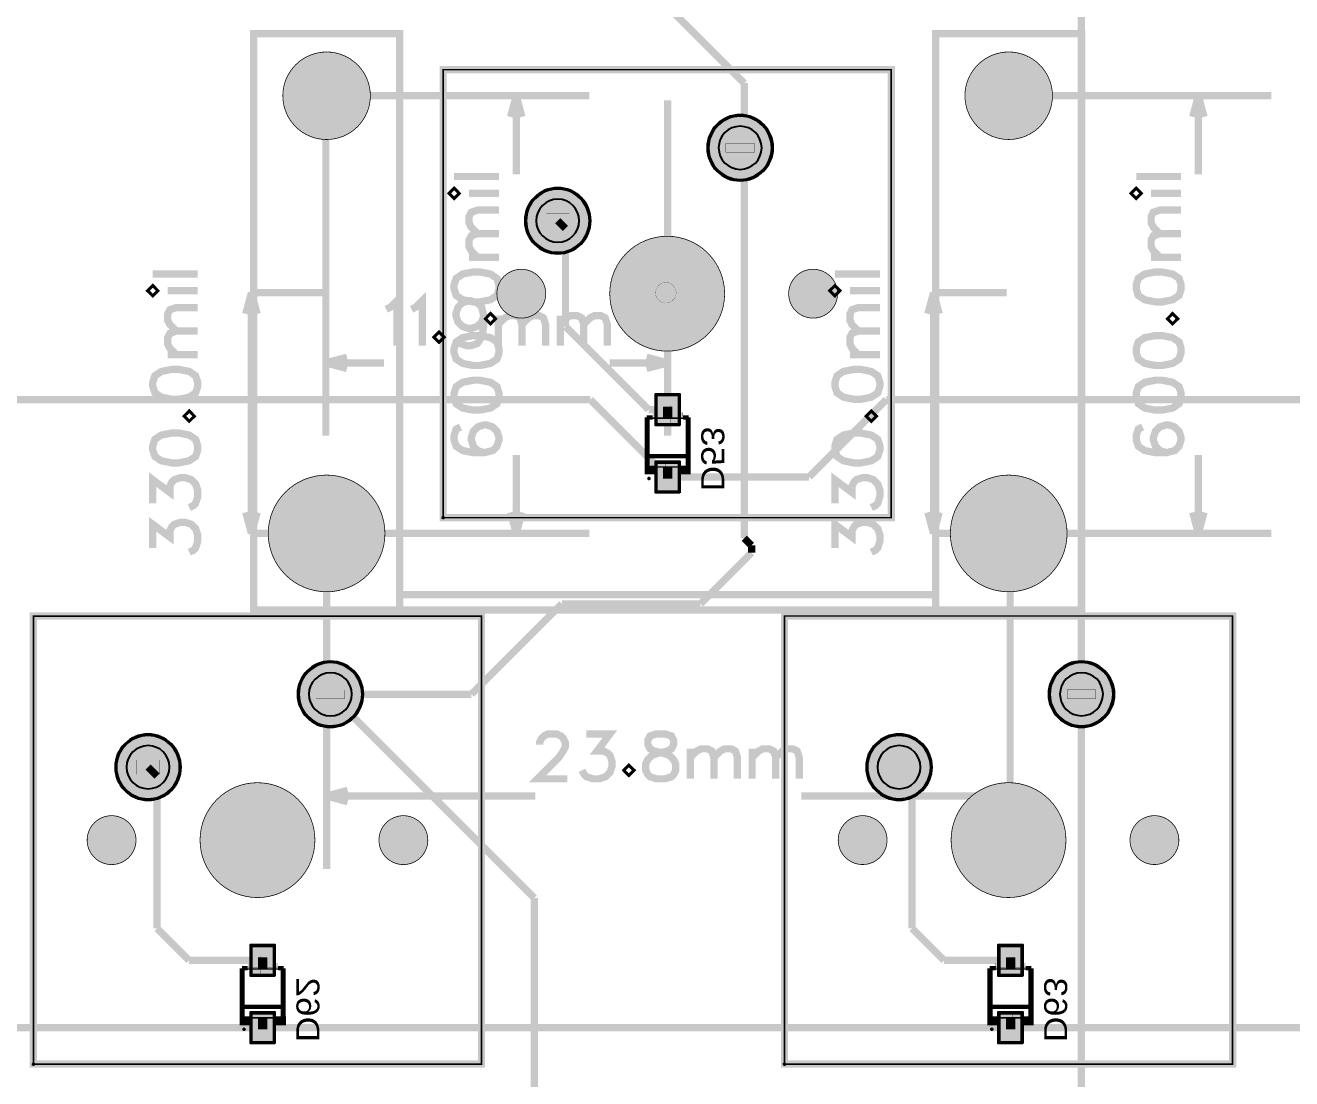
# Model space of a CAD drawing. Header units: millimetres. Extents: x 0 to 199, y -7 to 103.
# Drawn here: x 131.69 to 175.78, y 24.36 to 61.04 of the extents above; entities that cross this region are included whole.
import ezdxf
from ezdxf.enums import TextEntityAlignment as Align

# ---------------------------------------------------------------- set-up
doc = ezdxf.new("R2010")
doc.units = ezdxf.units.MM
doc.header["$MEASUREMENT"] = 0
for name, color, linetype, true_color in [('Bottom-Layer', 7, 'Continuous', 0x0000ff), ('Bottom-Paste-Mask-Layer', 7, 'Continuous', 0x800000), ('Bottom-Silkscreen-Layer', 7, 'Continuous', 0x66cc33), ('Bottom-Solder-Mask-Layer', 7, 'Continuous', 0xaa00ff), ('Component-Marking-Layer', 7, 'Continuous', 0x66ffcc), ('Component-Shape-Layer', 7, 'Continuous', 0x00cccc), ('Document-Layer', 7, 'Continuous', 0xffffff), ('Hole-Layer', 7, 'Continuous', 0x222222), ('Mechanical-Layer', 7, 'Continuous', 0xf022f0), ('Multi-Layer', 7, 'Continuous', 0xc0c0c0), ('Pin-Floating-Layer', 7, 'Continuous', 0xff99ff), ('Pin-Soldering-Layer', 7, 'Continuous', 0xcc9999), ('Top-Layer', 7, 'Continuous', 0xff0000), ('Top-Paste-Mask-Layer', 7, 'Continuous', 0x808080), ('Top-Silkscreen-Layer', 7, 'Continuous', 0xffcc00), ('Top-Solder-Mask-Layer', 7, 'Continuous', 0x800080)]:
    doc.layers.add(name, color=color, linetype=linetype, true_color=true_color)
doc.styles.get("Standard").update_dxf_attribs({"font": 'arial.ttf'})

msp = doc.modelspace()

# ---------------------------------------------------------------- hatches: boundary and pattern name
at = {"layer": 'Bottom-Layer'}
for points in [[(155.476, 56.773, 1), (157.676, 56.773, 1)], [(149.126, 54.233, 1), (151.326, 54.233, 1)], [(154.426, 47.155), (153.676, 47.155), (153.676, 48.155), (154.426, 48.155)], [(154.426, 44.809), (153.676, 44.809), (153.676, 45.809), (154.426, 45.809)], [(141.211, 37.746, 1), (143.411, 37.746, 1)], [(167.36, 37.747, 1), (169.56, 37.747, 1)], [(134.861, 35.206, 1), (137.061, 35.206, 1)], [(161.01, 35.207, 1), (163.21, 35.207, 1)], [(140.329, 27.978), (139.579, 27.978), (139.579, 28.978), (140.329, 28.978)], [(166.364, 27.978), (165.614, 27.978), (165.614, 28.978), (166.364, 28.978)], [(140.329, 25.632), (139.579, 25.632), (139.579, 26.632), (140.329, 26.632)], [(166.364, 25.632), (165.614, 25.632), (165.614, 26.632), (166.364, 26.632)]]:
    msp.add_hatch(color=256, dxfattribs=at).paths.add_polyline_path(points)
at = {"layer": 'Bottom-Paste-Mask-Layer'}
for points in [[(155.476, 56.773, 1), (157.676, 56.773, 1)], [(149.126, 54.233, 1), (151.326, 54.233, 1)], [(154.426, 47.155), (153.676, 47.155), (153.676, 48.155), (154.426, 48.155)], [(154.426, 44.809), (153.676, 44.809), (153.676, 45.809), (154.426, 45.809)], [(141.211, 37.746, 1), (143.411, 37.746, 1)], [(167.36, 37.747, 1), (169.56, 37.747, 1)], [(134.861, 35.206, 1), (137.061, 35.206, 1)], [(161.01, 35.207, 1), (163.21, 35.207, 1)], [(140.329, 27.978), (139.579, 27.978), (139.579, 28.978), (140.329, 28.978)], [(166.364, 27.978), (165.614, 27.978), (165.614, 28.978), (166.364, 28.978)], [(140.329, 25.632), (139.579, 25.632), (139.579, 26.632), (140.329, 26.632)], [(166.364, 25.632), (165.614, 25.632), (165.614, 26.632), (166.364, 26.632)]]:
    msp.add_hatch(color=256, dxfattribs=at).paths.add_polyline_path(points)
at = {"layer": 'Bottom-Silkscreen-Layer'}
for points in [[(153.249, 45.707), (153.601, 45.707), (153.601, 45.402), (153.249, 45.402)], [(153.249, 45.707), (153.601, 45.707), (153.601, 45.402), (153.249, 45.402)], [(154.854, 45.707), (154.854, 45.402), (154.501, 45.402), (154.501, 45.707)], [(154.854, 45.707), (154.854, 45.402), (154.501, 45.402), (154.501, 45.707)], [(139.152, 26.53), (139.504, 26.53), (139.504, 26.225), (139.152, 26.225)], [(139.152, 26.53), (139.504, 26.53), (139.504, 26.225), (139.152, 26.225)], [(140.757, 26.53), (140.757, 26.225), (140.404, 26.225), (140.404, 26.53)], [(140.757, 26.53), (140.757, 26.225), (140.404, 26.225), (140.404, 26.53)], [(165.187, 26.53), (165.539, 26.53), (165.539, 26.225), (165.187, 26.225)], [(165.187, 26.53), (165.539, 26.53), (165.539, 26.225), (165.187, 26.225)], [(166.792, 26.53), (166.792, 26.225), (166.439, 26.225), (166.439, 26.53)], [(166.792, 26.53), (166.792, 26.225), (166.439, 26.225), (166.439, 26.53)]]:
    msp.add_hatch(color=256, dxfattribs=at).paths.add_polyline_path(points)
at = {"layer": 'Bottom-Solder-Mask-Layer'}
for points in [[(155.426, 56.773, 1), (157.726, 56.773, 1)], [(149.076, 54.233, 1), (151.376, 54.233, 1)], [(154.477, 47.104), (153.626, 47.104), (153.626, 48.205), (154.477, 48.205)], [(154.477, 44.759), (153.626, 44.759), (153.626, 45.86), (154.477, 45.86)], [(141.161, 37.746, 1), (143.461, 37.746, 1)], [(167.31, 37.747, 1), (169.61, 37.747, 1)], [(134.811, 35.206, 1), (137.111, 35.206, 1)], [(160.96, 35.207, 1), (163.26, 35.207, 1)], [(140.38, 27.927), (139.528, 27.927), (139.528, 29.028), (140.38, 29.028)], [(166.415, 27.927), (165.564, 27.927), (165.564, 29.028), (166.415, 29.028)], [(140.38, 25.582), (139.528, 25.582), (139.528, 26.683), (140.38, 26.683)], [(166.415, 25.582), (165.564, 25.582), (165.564, 26.683), (166.415, 26.683)]]:
    msp.add_hatch(color=256, dxfattribs=at).paths.add_polyline_path(points)
at = {"layer": 'Component-Marking-Layer'}
for points in [[(153.341, 45.257, 1), (153.461, 45.257, 1)], [(153.341, 45.257, 1), (153.461, 45.257, 1)], [(146.176, 43.893, 1), (146.296, 43.893, 1)], [(146.176, 43.893, 1), (146.296, 43.893, 1)], [(139.244, 26.08, 1), (139.364, 26.08, 1)], [(139.244, 26.08, 1), (139.364, 26.08, 1)], [(165.279, 26.08, 1), (165.399, 26.08, 1)], [(165.279, 26.08, 1), (165.399, 26.08, 1)], [(131.911, 24.866, 1), (132.031, 24.866, 1)], [(131.911, 24.866, 1), (132.031, 24.866, 1)], [(158.06, 24.867, 1), (158.18, 24.867, 1)], [(158.06, 24.867, 1), (158.18, 24.867, 1)]]:
    msp.add_hatch(color=256, dxfattribs=at).paths.add_polyline_path(points)
at = {"layer": 'Document-Layer'}
for points in [[(154.141, 47.797), (154.141, 47.173), (153.985, 47.173), (153.985, 47.797)], [(154.141, 47.797), (154.141, 47.173), (153.985, 47.173), (153.985, 47.797)], [(154.581, 47.565), (154.581, 47.409), (153.541, 47.409), (153.541, 47.565)], [(154.581, 47.565), (154.581, 47.409), (153.541, 47.409), (153.541, 47.565)], [(154.121, 45.257), (153.965, 45.257), (153.965, 45.881), (154.121, 45.881)], [(154.121, 45.257), (153.965, 45.257), (153.965, 45.881), (154.121, 45.881)], [(140.484, 28.388), (140.484, 28.232), (139.444, 28.232), (139.444, 28.388)], [(140.484, 28.388), (140.484, 28.232), (139.444, 28.232), (139.444, 28.388)], [(140.044, 28.62), (140.044, 27.996), (139.888, 27.996), (139.888, 28.62)], [(140.044, 28.62), (140.044, 27.996), (139.888, 27.996), (139.888, 28.62)], [(166.519, 28.388), (166.519, 28.232), (165.479, 28.232), (165.479, 28.388)], [(166.519, 28.388), (166.519, 28.232), (165.479, 28.232), (165.479, 28.388)], [(166.079, 28.62), (166.079, 27.996), (165.923, 27.996), (165.923, 28.62)], [(166.079, 28.62), (166.079, 27.996), (165.923, 27.996), (165.923, 28.62)], [(140.024, 26.08), (139.868, 26.08), (139.868, 26.704), (140.024, 26.704)], [(140.024, 26.08), (139.868, 26.08), (139.868, 26.704), (140.024, 26.704)], [(166.059, 26.08), (165.903, 26.08), (165.903, 26.704), (166.059, 26.704)], [(166.059, 26.08), (165.903, 26.08), (165.903, 26.704), (166.059, 26.704)]]:
    msp.add_hatch(color=256, dxfattribs=at).paths.add_polyline_path(points)
at = {"layer": 'Hole-Layer'}
for points in [[(155.826, 56.773, 1), (157.326, 56.773, 1)], [(149.476, 54.233, 1), (150.976, 54.233, 1)], [(141.561, 37.746, 1), (143.061, 37.746, 1)], [(167.71, 37.747, 1), (169.21, 37.747, 1)], [(135.211, 35.206, 1), (136.711, 35.206, 1)], [(161.36, 35.207, 1), (162.86, 35.207, 1)]]:
    msp.add_hatch(color=256, dxfattribs=at).paths.add_polyline_path(points)
at = {"layer": 'Multi-Layer'}
for points in [[(140.653, 58.585, 1), (143.701, 58.585, 1)], [(140.653, 58.585, 1), (143.701, 58.585, 1)], [(164.402, 58.585, 1), (167.45, 58.585, 1)], [(164.402, 58.585, 1), (167.45, 58.585, 1)], [(155.476, 56.773, 1), (157.676, 56.773, 1)], [(155.476, 56.773, 1), (157.676, 56.773, 1)], [(155.476, 56.773, 1), (157.676, 56.773, 1)], [(149.126, 54.233, 1), (151.326, 54.233, 1)], [(149.126, 54.233, 1), (151.326, 54.233, 1)], [(149.126, 54.233, 1), (151.326, 54.233, 1)], [(152.036, 51.693, 1), (156.036, 51.693, 1)], [(152.036, 51.693, 1), (156.036, 51.693, 1)], [(148.105, 51.693, 1), (149.807, 51.693, 1)], [(148.105, 51.693, 1), (149.807, 51.693, 1)], [(158.265, 51.693, 1), (159.967, 51.693, 1)], [(158.265, 51.693, 1), (159.967, 51.693, 1)], [(140.145, 43.345, 1), (144.209, 43.345, 1)], [(140.145, 43.345, 1), (144.209, 43.345, 1)], [(163.894, 43.345, 1), (167.958, 43.345, 1)], [(163.894, 43.345, 1), (167.958, 43.345, 1)], [(141.211, 37.746, 1), (143.411, 37.746, 1)], [(141.211, 37.746, 1), (143.411, 37.746, 1)], [(141.211, 37.746, 1), (143.411, 37.746, 1)], [(167.36, 37.747, 1), (169.56, 37.747, 1)], [(167.36, 37.747, 1), (169.56, 37.747, 1)], [(167.36, 37.747, 1), (169.56, 37.747, 1)], [(134.861, 35.206, 1), (137.061, 35.206, 1)], [(134.861, 35.206, 1), (137.061, 35.206, 1)], [(134.861, 35.206, 1), (137.061, 35.206, 1)], [(161.01, 35.207, 1), (163.21, 35.207, 1)], [(161.01, 35.207, 1), (163.21, 35.207, 1)], [(161.01, 35.207, 1), (163.21, 35.207, 1)], [(137.771, 32.666, 1), (141.771, 32.666, 1)], [(137.771, 32.666, 1), (141.771, 32.666, 1)], [(163.92, 32.667, 1), (167.92, 32.667, 1)], [(163.92, 32.667, 1), (167.92, 32.667, 1)], [(133.84, 32.666, 1), (135.542, 32.666, 1)], [(133.84, 32.666, 1), (135.542, 32.666, 1)], [(144, 32.666, 1), (145.702, 32.666, 1)], [(144, 32.666, 1), (145.702, 32.666, 1)], [(159.989, 32.667, 1), (161.691, 32.667, 1)], [(159.989, 32.667, 1), (161.691, 32.667, 1)], [(170.149, 32.667, 1), (171.851, 32.667, 1)], [(170.149, 32.667, 1), (171.851, 32.667, 1)]]:
    msp.add_hatch(color=256, dxfattribs=at).paths.add_polyline_path(points)
at = {"layer": 'Pin-Floating-Layer'}
for points in [[(154.211, 47.467), (154.211, 47.347), (153.891, 47.347), (153.891, 47.467)], [(154.211, 47.467), (154.211, 47.347), (153.891, 47.347), (153.891, 47.467)], [(154.211, 45.667), (154.211, 45.547), (153.891, 45.547), (153.891, 45.667)], [(154.211, 45.667), (154.211, 45.547), (153.891, 45.547), (153.891, 45.667)], [(140.114, 28.29), (140.114, 28.17), (139.794, 28.17), (139.794, 28.29)], [(140.114, 28.29), (140.114, 28.17), (139.794, 28.17), (139.794, 28.29)], [(166.149, 28.29), (166.149, 28.17), (165.829, 28.17), (165.829, 28.29)], [(166.149, 28.29), (166.149, 28.17), (165.829, 28.17), (165.829, 28.29)], [(140.114, 26.49), (140.114, 26.37), (139.794, 26.37), (139.794, 26.49)], [(140.114, 26.49), (140.114, 26.37), (139.794, 26.37), (139.794, 26.49)], [(166.149, 26.49), (166.149, 26.37), (165.829, 26.37), (165.829, 26.49)], [(166.149, 26.49), (166.149, 26.37), (165.829, 26.37), (165.829, 26.49)]]:
    msp.add_hatch(color=256, dxfattribs=at).paths.add_polyline_path(points)
at = {"layer": 'Pin-Soldering-Layer'}
for points in [[(156.076, 56.923), (157.076, 56.923), (157.076, 56.623), (156.076, 56.623)], [(156.076, 56.923), (157.076, 56.923), (157.076, 56.623), (156.076, 56.623)], [(149.826, 54.483), (150.626, 54.483), (150.626, 53.983), (149.826, 53.983)], [(149.826, 54.483), (150.626, 54.483), (150.626, 53.983), (149.826, 53.983)], [(154.211, 47.757), (154.211, 47.457), (153.891, 47.457), (153.891, 47.757)], [(154.211, 47.757), (154.211, 47.457), (153.891, 47.457), (153.891, 47.757)], [(154.211, 45.557), (154.211, 45.257), (153.891, 45.257), (153.891, 45.557)], [(154.211, 45.557), (154.211, 45.257), (153.891, 45.257), (153.891, 45.557)], [(141.811, 37.896), (142.811, 37.896), (142.811, 37.596), (141.811, 37.596)], [(141.811, 37.896), (142.811, 37.896), (142.811, 37.596), (141.811, 37.596)], [(167.96, 37.897), (168.96, 37.897), (168.96, 37.597), (167.96, 37.597)], [(167.96, 37.897), (168.96, 37.897), (168.96, 37.597), (167.96, 37.597)], [(135.561, 35.456), (136.361, 35.456), (136.361, 34.956), (135.561, 34.956)], [(135.561, 35.456), (136.361, 35.456), (136.361, 34.956), (135.561, 34.956)], [(161.71, 35.457), (162.51, 35.457), (162.51, 34.957), (161.71, 34.957)], [(161.71, 35.457), (162.51, 35.457), (162.51, 34.957), (161.71, 34.957)], [(140.114, 28.58), (140.114, 28.28), (139.794, 28.28), (139.794, 28.58)], [(140.114, 28.58), (140.114, 28.28), (139.794, 28.28), (139.794, 28.58)], [(166.149, 28.58), (166.149, 28.28), (165.829, 28.28), (165.829, 28.58)], [(166.149, 28.58), (166.149, 28.28), (165.829, 28.28), (165.829, 28.58)], [(140.114, 26.38), (140.114, 26.08), (139.794, 26.08), (139.794, 26.38)], [(140.114, 26.38), (140.114, 26.08), (139.794, 26.08), (139.794, 26.38)], [(166.149, 26.38), (166.149, 26.08), (165.829, 26.08), (165.829, 26.38)], [(166.149, 26.38), (166.149, 26.08), (165.829, 26.08), (165.829, 26.38)]]:
    msp.add_hatch(color=256, dxfattribs=at).paths.add_polyline_path(points)
at = {"layer": 'Top-Layer'}
for points in [[(155.476, 56.773, 1), (157.676, 56.773, 1)], [(149.126, 54.233, 1), (151.326, 54.233, 1)], [(141.211, 37.746, 1), (143.411, 37.746, 1)], [(167.36, 37.747, 1), (169.56, 37.747, 1)], [(134.861, 35.206, 1), (137.061, 35.206, 1)], [(161.01, 35.207, 1), (163.21, 35.207, 1)]]:
    msp.add_hatch(color=256, dxfattribs=at).paths.add_polyline_path(points)
at = {"layer": 'Top-Paste-Mask-Layer'}
for points in [[(155.476, 56.773, 1), (157.676, 56.773, 1)], [(149.126, 54.233, 1), (151.326, 54.233, 1)], [(153.629, 51.727, 1), (154.347, 51.727, 1)], [(153.629, 51.727, 1), (154.347, 51.727, 1)], [(141.211, 37.746, 1), (143.411, 37.746, 1)], [(167.36, 37.747, 1), (169.56, 37.747, 1)], [(134.861, 35.206, 1), (137.061, 35.206, 1)], [(161.01, 35.207, 1), (163.21, 35.207, 1)]]:
    msp.add_hatch(color=256, dxfattribs=at).paths.add_polyline_path(points)
at = {"layer": 'Top-Solder-Mask-Layer'}
for points in [[(155.426, 56.773, 1), (157.726, 56.773, 1)], [(149.076, 54.233, 1), (151.376, 54.233, 1)], [(141.161, 37.746, 1), (143.461, 37.746, 1)], [(167.31, 37.747, 1), (169.61, 37.747, 1)], [(134.811, 35.206, 1), (137.111, 35.206, 1)], [(160.96, 35.207, 1), (163.26, 35.207, 1)]]:
    msp.add_hatch(color=256, dxfattribs=at).paths.add_polyline_path(points)

# ---------------------------------------------------------------- linework, layer by layer
at = {"layer": 'Bottom-Layer'}
for points in [[(155.476, 56.773, 1), (157.676, 56.773), (157.676, 56.773, 1), (155.476, 56.773)], [(149.126, 54.233, 1), (151.326, 54.233), (151.326, 54.233, 1), (149.126, 54.233)], [(141.211, 37.746, 1), (143.411, 37.746), (143.411, 37.746, 1), (141.211, 37.746)], [(167.36, 37.747, 1), (169.56, 37.747), (169.56, 37.747, 1), (167.36, 37.747)], [(134.861, 35.206, 1), (137.061, 35.206), (137.061, 35.206, 1), (134.861, 35.206)], [(161.01, 35.207, 1), (163.21, 35.207), (163.21, 35.207, 1), (161.01, 35.207)]]:
    msp.add_lwpolyline(points, format="xyb", dxfattribs=at)
at = {"layer": 'Bottom-Layer', "const_width": 0.254}
for points in [[(150.226, 54.233), (150.495, 53.963)], [(150.495, 53.963), (150.495, 50.546)], [(150.495, 50.546), (153.387, 47.655)], [(130.81, 48.006), (151.355, 48.006)], [(151.355, 48.006), (154.051, 45.309)], [(158.975, 45.309), (161.671, 48.006)], [(161.671, 48.006), (182.47, 48.006)], [(153.387, 47.655), (154.051, 47.655)], [(154.051, 45.309), (158.975, 45.309)], [(135.961, 35.206), (136.271, 34.896)], [(162.11, 35.207), (162.56, 34.757)], [(136.271, 34.896), (136.271, 29.591)], [(162.56, 34.757), (162.56, 29.591)], [(136.271, 29.591), (137.385, 28.478)], [(162.56, 29.591), (163.674, 28.478)], [(137.385, 28.478), (139.954, 28.478)], [(163.674, 28.478), (165.989, 28.478)], [(113.538, 26.132), (139.954, 26.132)], [(139.954, 26.132), (165.989, 26.132)], [(165.989, 26.132), (184.912, 26.132)]]:
    msp.add_lwpolyline(points, dxfattribs=at)
at = {"layer": 'Bottom-Layer'}
for points in [[(154.426, 47.155), (153.676, 47.155), (153.676, 48.155), (154.426, 48.155)], [(154.426, 44.809), (153.676, 44.809), (153.676, 45.809), (154.426, 45.809)], [(140.329, 27.978), (139.579, 27.978), (139.579, 28.978), (140.329, 28.978)], [(166.364, 27.978), (165.614, 27.978), (165.614, 28.978), (166.364, 28.978)], [(140.329, 25.632), (139.579, 25.632), (139.579, 26.632), (140.329, 26.632)], [(166.364, 25.632), (165.614, 25.632), (165.614, 26.632), (166.364, 26.632)]]:
    msp.add_lwpolyline(points, close=True, dxfattribs=at)
at = {"layer": 'Bottom-Paste-Mask-Layer'}
for points in [[(155.476, 56.773, 1), (157.676, 56.773), (157.676, 56.773, 1), (155.476, 56.773)], [(149.126, 54.233, 1), (151.326, 54.233), (151.326, 54.233, 1), (149.126, 54.233)], [(141.211, 37.746, 1), (143.411, 37.746), (143.411, 37.746, 1), (141.211, 37.746)], [(167.36, 37.747, 1), (169.56, 37.747), (169.56, 37.747, 1), (167.36, 37.747)], [(134.861, 35.206, 1), (137.061, 35.206), (137.061, 35.206, 1), (134.861, 35.206)], [(161.01, 35.207, 1), (163.21, 35.207), (163.21, 35.207, 1), (161.01, 35.207)]]:
    msp.add_lwpolyline(points, format="xyb", dxfattribs=at)
for points in [[(154.426, 47.155), (153.676, 47.155), (153.676, 48.155), (154.426, 48.155)], [(154.426, 44.809), (153.676, 44.809), (153.676, 45.809), (154.426, 45.809)], [(140.329, 27.978), (139.579, 27.978), (139.579, 28.978), (140.329, 28.978)], [(166.364, 27.978), (165.614, 27.978), (165.614, 28.978), (166.364, 28.978)], [(140.329, 25.632), (139.579, 25.632), (139.579, 26.632), (140.329, 26.632)], [(166.364, 25.632), (165.614, 25.632), (165.614, 26.632), (166.364, 26.632)]]:
    msp.add_lwpolyline(points, close=True, dxfattribs=at)
at = {"layer": 'Bottom-Silkscreen-Layer', "const_width": 0.152}
for points in [[(153.325, 45.631), (153.325, 47.383)], [(153.325, 45.631), (153.325, 47.383)], [(153.325, 47.383), (153.531, 47.383)], [(153.325, 47.383), (153.531, 47.383)], [(154.778, 47.383), (154.581, 47.383)], [(154.778, 47.383), (154.581, 47.383)], [(154.778, 45.631), (154.778, 47.383)], [(154.778, 45.631), (154.778, 47.383)], [(154.778, 46.035), (153.325, 46.035)], [(154.778, 46.035), (153.325, 46.035)], [(139.228, 28.206), (139.434, 28.206)], [(139.228, 26.454), (139.228, 28.206)], [(139.228, 28.206), (139.434, 28.206)], [(139.228, 26.454), (139.228, 28.206)], [(140.68, 28.206), (140.484, 28.206)], [(140.68, 28.206), (140.484, 28.206)], [(140.68, 26.454), (140.68, 28.206)], [(140.68, 26.454), (140.68, 28.206)], [(165.263, 28.206), (165.469, 28.206)], [(165.263, 26.454), (165.263, 28.206)], [(165.263, 28.206), (165.469, 28.206)], [(165.263, 26.454), (165.263, 28.206)], [(166.716, 28.206), (166.519, 28.206)], [(166.716, 28.206), (166.519, 28.206)], [(166.716, 26.454), (166.716, 28.206)], [(166.716, 26.454), (166.716, 28.206)], [(140.68, 26.858), (139.228, 26.858)], [(140.68, 26.858), (139.228, 26.858)], [(166.716, 26.858), (165.263, 26.858)], [(166.716, 26.858), (165.263, 26.858)]]:
    msp.add_lwpolyline(points, dxfattribs=at)
at = {"layer": 'Bottom-Silkscreen-Layer', "const_width": 0.00508}
for points in [[(153.249, 45.707), (153.601, 45.707), (153.601, 45.402), (153.249, 45.402)], [(153.249, 45.707), (153.601, 45.707), (153.601, 45.402), (153.249, 45.402)], [(154.854, 45.707), (154.854, 45.402), (154.501, 45.402), (154.501, 45.707)], [(154.854, 45.707), (154.854, 45.402), (154.501, 45.402), (154.501, 45.707)], [(139.152, 26.53), (139.504, 26.53), (139.504, 26.225), (139.152, 26.225)], [(139.152, 26.53), (139.504, 26.53), (139.504, 26.225), (139.152, 26.225)], [(140.757, 26.53), (140.757, 26.225), (140.404, 26.225), (140.404, 26.53)], [(140.757, 26.53), (140.757, 26.225), (140.404, 26.225), (140.404, 26.53)], [(165.187, 26.53), (165.539, 26.53), (165.539, 26.225), (165.187, 26.225)], [(165.187, 26.53), (165.539, 26.53), (165.539, 26.225), (165.187, 26.225)], [(166.792, 26.53), (166.792, 26.225), (166.439, 26.225), (166.439, 26.53)], [(166.792, 26.53), (166.792, 26.225), (166.439, 26.225), (166.439, 26.53)]]:
    msp.add_lwpolyline(points, close=True, dxfattribs=at)
at = {"layer": 'Bottom-Solder-Mask-Layer'}
for points in [[(155.426, 56.773, 1), (157.726, 56.773, 1)], [(149.076, 54.233, 1), (151.376, 54.233, 1)], [(141.161, 37.746, 1), (143.461, 37.746, 1)], [(167.31, 37.747, 1), (169.61, 37.747, 1)], [(134.811, 35.206, 1), (137.111, 35.206, 1)], [(160.96, 35.207, 1), (163.26, 35.207, 1)]]:
    msp.add_lwpolyline(points, format="xyb", close=True, dxfattribs=at)
for points in [[(154.477, 47.104), (153.626, 47.104), (153.626, 48.205), (154.477, 48.205)], [(154.477, 44.759), (153.626, 44.759), (153.626, 45.86), (154.477, 45.86)], [(140.38, 27.927), (139.528, 27.927), (139.528, 29.028), (140.38, 29.028)], [(166.415, 27.927), (165.564, 27.927), (165.564, 29.028), (166.415, 29.028)], [(140.38, 25.582), (139.528, 25.582), (139.528, 26.683), (140.38, 26.683)], [(166.415, 25.582), (165.564, 25.582), (165.564, 26.683), (166.415, 26.683)]]:
    msp.add_lwpolyline(points, close=True, dxfattribs=at)
at = {"layer": 'Component-Marking-Layer', "const_width": 0.00508}
for points in [[(153.341, 45.257, 1), (153.461, 45.257), (153.461, 45.257, 1), (153.341, 45.257)], [(153.341, 45.257, 1), (153.461, 45.257), (153.461, 45.257, 1), (153.341, 45.257)], [(146.176, 43.893, 1), (146.296, 43.893), (146.296, 43.893, 1), (146.176, 43.893)], [(146.176, 43.893, 1), (146.296, 43.893), (146.296, 43.893, 1), (146.176, 43.893)], [(139.244, 26.08, 1), (139.364, 26.08), (139.364, 26.08, 1), (139.244, 26.08)], [(139.244, 26.08, 1), (139.364, 26.08), (139.364, 26.08, 1), (139.244, 26.08)], [(165.279, 26.08, 1), (165.399, 26.08), (165.399, 26.08, 1), (165.279, 26.08)], [(165.279, 26.08, 1), (165.399, 26.08), (165.399, 26.08, 1), (165.279, 26.08)], [(131.911, 24.866, 1), (132.031, 24.866), (132.031, 24.866, 1), (131.911, 24.866)], [(131.911, 24.866, 1), (132.031, 24.866), (132.031, 24.866, 1), (131.911, 24.866)], [(158.06, 24.867, 1), (158.18, 24.867), (158.18, 24.867, 1), (158.06, 24.867)], [(158.06, 24.867, 1), (158.18, 24.867), (158.18, 24.867, 1), (158.06, 24.867)]]:
    msp.add_lwpolyline(points, format="xyb", dxfattribs=at)
at = {"layer": 'Component-Shape-Layer', "const_width": 0.0508}
for points in [[(146.236, 43.893), (146.236, 59.493), (161.836, 59.493), (161.836, 43.893)], [(146.236, 43.893), (146.236, 59.493), (161.836, 59.493), (161.836, 43.893)], [(154.701, 47.357), (154.701, 45.657), (153.401, 45.657), (153.401, 47.357)], [(154.701, 47.357), (154.701, 45.657), (153.401, 45.657), (153.401, 47.357)], [(131.971, 24.866), (131.971, 40.466), (147.571, 40.466), (147.571, 24.866)], [(131.971, 24.866), (131.971, 40.466), (147.571, 40.466), (147.571, 24.866)], [(158.12, 24.867), (158.12, 40.467), (173.72, 40.467), (173.72, 24.867)], [(158.12, 24.867), (158.12, 40.467), (173.72, 40.467), (173.72, 24.867)], [(140.604, 28.18), (140.604, 26.48), (139.304, 26.48), (139.304, 28.18)], [(140.604, 28.18), (140.604, 26.48), (139.304, 26.48), (139.304, 28.18)], [(166.639, 28.18), (166.639, 26.48), (165.339, 26.48), (165.339, 28.18)], [(166.639, 28.18), (166.639, 26.48), (165.339, 26.48), (165.339, 28.18)]]:
    msp.add_lwpolyline(points, close=True, dxfattribs=at)
at = {"layer": 'Document-Layer'}
for points, const_width in [([(153.086, 51.693, 1), (154.986, 51.693, 1)], 1.9), ([(153.086, 51.693, 1), (154.986, 51.693, 1)], 1.9), ([(148.556, 51.693, 1), (149.356, 51.693, 1)], 0.8), ([(148.556, 51.693, 1), (149.356, 51.693, 1)], 0.8), ([(158.716, 51.693, 1), (159.516, 51.693, 1)], 0.8), ([(158.716, 51.693, 1), (159.516, 51.693, 1)], 0.8), ([(138.821, 32.666, 1), (140.721, 32.666, 1)], 1.9), ([(138.821, 32.666, 1), (140.721, 32.666, 1)], 1.9), ([(164.97, 32.667, 1), (166.87, 32.667, 1)], 1.9), ([(164.97, 32.667, 1), (166.87, 32.667, 1)], 1.9), ([(134.291, 32.666, 1), (135.091, 32.666, 1)], 0.8), ([(134.291, 32.666, 1), (135.091, 32.666, 1)], 0.8), ([(144.451, 32.666, 1), (145.251, 32.666, 1)], 0.8), ([(144.451, 32.666, 1), (145.251, 32.666, 1)], 0.8), ([(160.44, 32.667, 1), (161.24, 32.667, 1)], 0.8), ([(160.44, 32.667, 1), (161.24, 32.667, 1)], 0.8), ([(170.6, 32.667, 1), (171.4, 32.667, 1)], 0.8), ([(170.6, 32.667, 1), (171.4, 32.667, 1)], 0.8)]:
    msp.add_lwpolyline(points, format="xyb", close=True, dxfattribs=dict(at, const_width=const_width))
at = {"layer": 'Document-Layer', "const_width": 0.00508}
for points in [[(154.141, 47.797), (154.141, 47.173), (153.985, 47.173), (153.985, 47.797)], [(154.141, 47.797), (154.141, 47.173), (153.985, 47.173), (153.985, 47.797)], [(154.581, 47.565), (154.581, 47.409), (153.541, 47.409), (153.541, 47.565)], [(154.581, 47.565), (154.581, 47.409), (153.541, 47.409), (153.541, 47.565)], [(154.121, 45.257), (153.965, 45.257), (153.965, 45.881), (154.121, 45.881)], [(154.121, 45.257), (153.965, 45.257), (153.965, 45.881), (154.121, 45.881)], [(140.484, 28.388), (140.484, 28.232), (139.444, 28.232), (139.444, 28.388)], [(140.484, 28.388), (140.484, 28.232), (139.444, 28.232), (139.444, 28.388)], [(140.044, 28.62), (140.044, 27.996), (139.888, 27.996), (139.888, 28.62)], [(140.044, 28.62), (140.044, 27.996), (139.888, 27.996), (139.888, 28.62)], [(166.519, 28.388), (166.519, 28.232), (165.479, 28.232), (165.479, 28.388)], [(166.519, 28.388), (166.519, 28.232), (165.479, 28.232), (165.479, 28.388)], [(166.079, 28.62), (166.079, 27.996), (165.923, 27.996), (165.923, 28.62)], [(166.079, 28.62), (166.079, 27.996), (165.923, 27.996), (165.923, 28.62)], [(140.024, 26.08), (139.868, 26.08), (139.868, 26.704), (140.024, 26.704)], [(140.024, 26.08), (139.868, 26.08), (139.868, 26.704), (140.024, 26.704)], [(166.059, 26.08), (165.903, 26.08), (165.903, 26.704), (166.059, 26.704)], [(166.059, 26.08), (165.903, 26.08), (165.903, 26.704), (166.059, 26.704)]]:
    msp.add_lwpolyline(points, close=True, dxfattribs=at)
at = {"layer": 'Hole-Layer'}
for points in [[(155.826, 56.773, 1), (157.326, 56.773, 1)], [(149.476, 54.233, 1), (150.976, 54.233, 1)], [(141.561, 37.746, 1), (143.061, 37.746, 1)], [(167.71, 37.747, 1), (169.21, 37.747, 1)], [(135.211, 35.206, 1), (136.711, 35.206, 1)], [(161.36, 35.207, 1), (162.86, 35.207, 1)]]:
    msp.add_lwpolyline(points, format="xyb", close=True, dxfattribs=at)
at = {"layer": 'Mechanical-Layer', "const_width": 0.254}
for points in [[(142.431, 58.585), (151.321, 58.585)], [(148.781, 58.585), (148.584, 57.849)], [(148.781, 58.585), (148.978, 57.849)], [(148.781, 58.585), (148.781, 55.85)], [(166.18, 58.585), (175.07, 58.585)], [(172.53, 58.585), (172.333, 57.849)], [(172.53, 58.585), (172.727, 57.849)], [(172.53, 58.585), (172.53, 55.85)], [(142.151, 58.428), (142.151, 46.744)], [(154.051, 58.428), (154.051, 46.744)], [(146.617, 55.773), (148.181, 55.773)], [(170.366, 55.773), (171.93, 55.773)], [(147.137, 55.187), (148.181, 55.187)], [(170.886, 55.187), (171.93, 55.187)], [(147.437, 53.782), (147.214, 54.006), (147.137, 54.155), (147.137, 54.379), (147.214, 54.529), (147.437, 54.602), (148.181, 54.602)], [(171.186, 53.782), (170.963, 54.006), (170.886, 54.155), (170.886, 54.379), (170.963, 54.529), (171.186, 54.602), (171.93, 54.602)], [(147.437, 52.962), (147.214, 53.185), (147.137, 53.335), (147.137, 53.559), (147.214, 53.708), (147.437, 53.782), (148.181, 53.782)], [(171.186, 52.962), (170.963, 53.185), (170.886, 53.335), (170.886, 53.559), (170.963, 53.708), (171.186, 53.782), (171.93, 53.782)], [(147.137, 52.962), (148.181, 52.962)], [(170.886, 52.962), (171.93, 52.962)], [(136.126, 52.381), (137.691, 52.381)], [(159.876, 52.381), (161.44, 52.381)], [(136.647, 51.795), (137.691, 51.795)], [(139.561, 51.727), (139.363, 50.991)], [(142.101, 51.727), (139.561, 51.727)], [(139.561, 51.727), (139.758, 50.991)], [(139.561, 51.727), (139.561, 43.345)], [(144.251, 51.151), (144.401, 51.224), (144.624, 51.448), (144.624, 49.883)], [(145.135, 51.151), (145.284, 51.224), (145.508, 51.448), (145.508, 49.883)], [(160.396, 51.795), (161.44, 51.795)], [(163.31, 51.727), (163.112, 50.991)], [(165.85, 51.727), (163.31, 51.727)], [(163.31, 51.727), (163.507, 50.991)], [(163.31, 51.727), (163.31, 43.345)], [(136.947, 50.39), (136.723, 50.613), (136.647, 50.763), (136.647, 50.987), (136.723, 51.137), (136.947, 51.21), (137.691, 51.21)], [(147.649, 50.927), (147.576, 50.704), (147.426, 50.554), (147.202, 50.48), (147.126, 50.48), (146.902, 50.554), (146.753, 50.704), (146.679, 50.927), (146.679, 51.001), (146.753, 51.224), (146.902, 51.374), (147.126, 51.448), (147.202, 51.448), (147.426, 51.374), (147.576, 51.224), (147.649, 50.927), (147.649, 50.554), (147.576, 50.18), (147.426, 49.957), (147.202, 49.883), (147.052, 49.883), (146.829, 49.957), (146.753, 50.107)], [(160.696, 50.39), (160.472, 50.613), (160.396, 50.763), (160.396, 50.987), (160.472, 51.137), (160.696, 51.21), (161.44, 51.21)], [(148.16, 50.927), (148.16, 49.883)], [(148.16, 50.627), (148.383, 50.851), (148.533, 50.927), (148.757, 50.927), (148.906, 50.851), (148.98, 50.627), (148.98, 49.883)], [(148.98, 50.627), (149.204, 50.851), (149.354, 50.927), (149.577, 50.927), (149.727, 50.851), (149.801, 50.627), (149.801, 49.883)], [(150.311, 50.927), (150.311, 49.883)], [(150.311, 50.627), (150.535, 50.851), (150.684, 50.927), (150.908, 50.927), (151.058, 50.851), (151.132, 50.627), (151.132, 49.883)], [(151.132, 50.627), (151.355, 50.851), (151.505, 50.927), (151.728, 50.927), (151.878, 50.851), (151.952, 50.627), (151.952, 49.883)], [(136.947, 49.569), (136.723, 49.793), (136.647, 49.943), (136.647, 50.166), (136.723, 50.316), (136.947, 50.39), (137.691, 50.39)], [(160.696, 49.569), (160.472, 49.793), (160.396, 49.943), (160.396, 50.166), (160.472, 50.316), (160.696, 50.39), (161.44, 50.39)], [(136.647, 49.569), (137.691, 49.569)], [(142.151, 49.284), (142.887, 49.481)], [(142.151, 49.284), (142.887, 49.087)], [(142.151, 49.284), (144.174, 49.284)], [(152.028, 49.284), (154.051, 49.284)], [(154.051, 49.284), (153.315, 49.481)], [(154.051, 49.284), (153.315, 49.087)], [(160.396, 49.569), (161.44, 49.569)], [(146.84, 47.054), (146.69, 46.977), (146.617, 46.754), (146.617, 46.604), (146.69, 46.38), (146.914, 46.231), (147.287, 46.157), (147.661, 46.157), (147.958, 46.231), (148.108, 46.38), (148.181, 46.604), (148.181, 46.68), (148.108, 46.904), (147.958, 47.054), (147.734, 47.127), (147.661, 47.127), (147.437, 47.054), (147.287, 46.904), (147.214, 46.68), (147.214, 46.604), (147.287, 46.38), (147.437, 46.231), (147.661, 46.157)], [(170.589, 47.054), (170.439, 46.977), (170.366, 46.754), (170.366, 46.604), (170.439, 46.38), (170.663, 46.231), (171.036, 46.157), (171.41, 46.157), (171.707, 46.231), (171.857, 46.38), (171.93, 46.604), (171.93, 46.68), (171.857, 46.904), (171.707, 47.054), (171.483, 47.127), (171.41, 47.127), (171.186, 47.054), (171.036, 46.904), (170.963, 46.68), (170.963, 46.604), (171.036, 46.38), (171.186, 46.231), (171.41, 46.157)], [(148.781, 46.081), (148.781, 43.345)], [(172.53, 46.081), (172.53, 43.345)], [(136.126, 44.395), (136.126, 45.216), (136.723, 44.769), (136.723, 44.992), (136.797, 45.142), (136.871, 45.216), (137.094, 45.29), (137.244, 45.29), (137.468, 45.216), (137.617, 45.066), (137.691, 44.843), (137.691, 44.619), (137.617, 44.395), (137.544, 44.319), (137.394, 44.246)], [(159.876, 44.395), (159.876, 45.216), (160.472, 44.769), (160.472, 44.992), (160.546, 45.142), (160.62, 45.216), (160.843, 45.29), (160.993, 45.29), (161.217, 45.216), (161.367, 45.066), (161.44, 44.843), (161.44, 44.619), (161.367, 44.395), (161.293, 44.319), (161.143, 44.246)], [(139.561, 43.345), (139.363, 44.081)], [(139.561, 43.345), (139.758, 44.081)], [(148.781, 43.345), (148.584, 44.081)], [(148.781, 43.345), (148.978, 44.081)], [(163.31, 43.345), (163.112, 44.081)], [(163.31, 43.345), (163.507, 44.081)], [(172.53, 43.345), (172.333, 44.081)], [(172.53, 43.345), (172.727, 44.081)], [(136.126, 42.841), (136.126, 43.661), (136.723, 43.214), (136.723, 43.438), (136.797, 43.588), (136.871, 43.661), (137.094, 43.735), (137.244, 43.735), (137.468, 43.661), (137.617, 43.512), (137.691, 43.288), (137.691, 43.065), (137.617, 42.841), (137.544, 42.765), (137.394, 42.691)], [(159.876, 42.841), (159.876, 43.661), (160.472, 43.214), (160.472, 43.438), (160.546, 43.588), (160.62, 43.661), (160.843, 43.735), (160.993, 43.735), (161.217, 43.661), (161.367, 43.512), (161.44, 43.288), (161.44, 43.065), (161.367, 42.841), (161.293, 42.765), (161.143, 42.691)], [(142.101, 43.345), (139.561, 43.345)], [(142.177, 43.345), (142.177, 31.661)], [(142.304, 43.345), (151.321, 43.345)], [(165.85, 43.345), (163.31, 43.345)], [(165.977, 43.345), (165.977, 31.661)], [(166.053, 43.345), (175.07, 43.345)], [(149.592, 35.994), (149.592, 36.068), (149.669, 36.218), (149.742, 36.292), (149.892, 36.365), (150.189, 36.365), (150.339, 36.292), (150.415, 36.218), (150.489, 36.068), (150.489, 35.918), (150.415, 35.768), (150.266, 35.545), (149.519, 34.801), (150.563, 34.801)], [(151.223, 36.365), (152.044, 36.365), (151.596, 35.768), (151.82, 35.768), (151.97, 35.695), (152.044, 35.621), (152.117, 35.398), (152.117, 35.248), (152.044, 35.024), (151.894, 34.874), (151.67, 34.801), (151.447, 34.801), (151.223, 34.874), (151.147, 34.948), (151.073, 35.098)], [(154.843, 35.845), (154.843, 34.801)], [(154.843, 35.545), (155.066, 35.768), (155.216, 35.845), (155.44, 35.845), (155.589, 35.768), (155.663, 35.545), (155.663, 34.801)], [(155.663, 35.545), (155.887, 35.768), (156.036, 35.845), (156.26, 35.845), (156.41, 35.768), (156.483, 35.545), (156.483, 34.801)], [(156.994, 35.845), (156.994, 34.801)], [(156.994, 35.545), (157.218, 35.768), (157.367, 35.845), (157.591, 35.845), (157.741, 35.768), (157.814, 35.545), (157.814, 34.801)], [(157.814, 35.545), (158.038, 35.768), (158.188, 35.845), (158.411, 35.845), (158.561, 35.768), (158.635, 35.545), (158.635, 34.801)], [(142.177, 34.201), (142.913, 34.398)], [(165.977, 34.201), (165.241, 34.398)], [(142.177, 34.201), (142.913, 34.004)], [(142.177, 34.201), (149.443, 34.201)], [(158.711, 34.201), (165.977, 34.201)], [(165.977, 34.201), (165.241, 34.004)]]:
    msp.add_lwpolyline(points, dxfattribs=at)
for points in [[(146.617, 55.113), (146.69, 55.187), (146.617, 55.263), (146.541, 55.187)], [(170.366, 55.113), (170.439, 55.187), (170.366, 55.263), (170.29, 55.187)], [(146.617, 51.854), (146.69, 51.631), (146.914, 51.481), (147.287, 51.407), (147.511, 51.407), (147.884, 51.481), (148.108, 51.631), (148.181, 51.854), (148.181, 52.004), (148.108, 52.228), (147.884, 52.377), (147.511, 52.451), (147.287, 52.451), (146.914, 52.377), (146.69, 52.228), (146.617, 52.004)], [(170.366, 51.854), (170.439, 51.631), (170.663, 51.481), (171.036, 51.407), (171.26, 51.407), (171.633, 51.481), (171.857, 51.631), (171.93, 51.854), (171.93, 52.004), (171.857, 52.228), (171.633, 52.377), (171.26, 52.451), (171.036, 52.451), (170.663, 52.377), (170.439, 52.228), (170.366, 52.004)], [(136.126, 51.721), (136.2, 51.795), (136.126, 51.871), (136.05, 51.795)], [(159.876, 51.721), (159.949, 51.795), (159.876, 51.871), (159.799, 51.795)], [(147.811, 50.82), (147.884, 50.747), (147.958, 50.82), (147.884, 50.897)], [(171.56, 50.82), (171.633, 50.747), (171.707, 50.82), (171.633, 50.897)], [(146.092, 50.254), (146.018, 50.18), (146.092, 50.107), (146.168, 50.18)], [(146.617, 49.639), (146.69, 49.416), (146.914, 49.266), (147.287, 49.192), (147.511, 49.192), (147.884, 49.266), (148.108, 49.416), (148.181, 49.639), (148.181, 49.789), (148.108, 50.013), (147.884, 50.163), (147.511, 50.236), (147.287, 50.236), (146.914, 50.163), (146.69, 50.013), (146.617, 49.789)], [(170.366, 49.639), (170.439, 49.416), (170.663, 49.266), (171.036, 49.192), (171.26, 49.192), (171.633, 49.266), (171.857, 49.416), (171.93, 49.639), (171.93, 49.789), (171.857, 50.013), (171.633, 50.163), (171.26, 50.236), (171.036, 50.236), (170.663, 50.163), (170.439, 50.013), (170.366, 49.789)], [(136.126, 48.462), (136.2, 48.239), (136.424, 48.089), (136.797, 48.015), (137.021, 48.015), (137.394, 48.089), (137.617, 48.239), (137.691, 48.462), (137.691, 48.612), (137.617, 48.835), (137.394, 48.985), (137.021, 49.059), (136.797, 49.059), (136.424, 48.985), (136.2, 48.835), (136.126, 48.612)], [(159.876, 48.462), (159.949, 48.239), (160.173, 48.089), (160.546, 48.015), (160.77, 48.015), (161.143, 48.089), (161.367, 48.239), (161.44, 48.462), (161.44, 48.612), (161.367, 48.835), (161.143, 48.985), (160.77, 49.059), (160.546, 49.059), (160.173, 48.985), (159.949, 48.835), (159.876, 48.612)], [(146.617, 48.085), (146.69, 47.861), (146.914, 47.711), (147.287, 47.638), (147.511, 47.638), (147.884, 47.711), (148.108, 47.861), (148.181, 48.085), (148.181, 48.235), (148.108, 48.458), (147.884, 48.608), (147.511, 48.682), (147.287, 48.682), (146.914, 48.608), (146.69, 48.458), (146.617, 48.235)], [(170.366, 48.085), (170.439, 47.861), (170.663, 47.711), (171.036, 47.638), (171.26, 47.638), (171.633, 47.711), (171.857, 47.861), (171.93, 48.085), (171.93, 48.235), (171.857, 48.458), (171.633, 48.608), (171.26, 48.682), (171.036, 48.682), (170.663, 48.608), (170.439, 48.458), (170.366, 48.235)], [(137.32, 47.428), (137.394, 47.355), (137.468, 47.428), (137.394, 47.504)], [(161.069, 47.428), (161.143, 47.355), (161.217, 47.428), (161.143, 47.504)], [(136.126, 46.247), (136.2, 46.024), (136.424, 45.874), (136.797, 45.8), (137.021, 45.8), (137.394, 45.874), (137.617, 46.024), (137.691, 46.247), (137.691, 46.397), (137.617, 46.621), (137.394, 46.77), (137.021, 46.844), (136.797, 46.844), (136.424, 46.77), (136.2, 46.621), (136.126, 46.397)], [(159.876, 46.247), (159.949, 46.024), (160.173, 45.874), (160.546, 45.8), (160.77, 45.8), (161.143, 45.874), (161.367, 46.024), (161.44, 46.247), (161.44, 46.397), (161.367, 46.621), (161.143, 46.77), (160.77, 46.844), (160.546, 46.844), (160.173, 46.77), (159.949, 46.621), (159.876, 46.397)], [(153.662, 36.365), (153.438, 36.292), (153.362, 36.142), (153.362, 35.994), (153.438, 35.845), (153.588, 35.768), (153.885, 35.695), (154.109, 35.621), (154.258, 35.471), (154.332, 35.321), (154.332, 35.098), (154.258, 34.948), (154.185, 34.874), (153.959, 34.801), (153.662, 34.801), (153.438, 34.874), (153.362, 34.948), (153.288, 35.098), (153.288, 35.321), (153.362, 35.471), (153.512, 35.621), (153.735, 35.695), (154.035, 35.768), (154.185, 35.845), (154.258, 35.994), (154.258, 36.142), (154.185, 36.292), (153.959, 36.365)], [(152.701, 35.171), (152.628, 35.098), (152.701, 35.024), (152.778, 35.098)]]:
    msp.add_lwpolyline(points, close=True, dxfattribs=at)
at = {"layer": 'Multi-Layer', "const_width": 0.0254}
for points in [[(140.653, 58.585, 1), (143.701, 58.585, 1)], [(140.653, 58.585, 1), (143.701, 58.585, 1)], [(164.402, 58.585, 1), (167.45, 58.585, 1)], [(164.402, 58.585, 1), (167.45, 58.585, 1)], [(152.036, 51.693, 1), (156.036, 51.693, 1)], [(152.036, 51.693, 1), (156.036, 51.693, 1)], [(148.105, 51.693, 1), (149.807, 51.693, 1)], [(148.105, 51.693, 1), (149.807, 51.693, 1)], [(158.265, 51.693, 1), (159.967, 51.693, 1)], [(158.265, 51.693, 1), (159.967, 51.693, 1)], [(140.145, 43.345, 1), (144.209, 43.345, 1)], [(140.145, 43.345, 1), (144.209, 43.345, 1)], [(163.894, 43.345, 1), (167.958, 43.345, 1)], [(163.894, 43.345, 1), (167.958, 43.345, 1)], [(137.771, 32.666, 1), (141.771, 32.666, 1)], [(137.771, 32.666, 1), (141.771, 32.666, 1)], [(163.92, 32.667, 1), (167.92, 32.667, 1)], [(163.92, 32.667, 1), (167.92, 32.667, 1)], [(133.84, 32.666, 1), (135.542, 32.666, 1)], [(133.84, 32.666, 1), (135.542, 32.666, 1)], [(144, 32.666, 1), (145.702, 32.666, 1)], [(144, 32.666, 1), (145.702, 32.666, 1)], [(159.989, 32.667, 1), (161.691, 32.667, 1)], [(159.989, 32.667, 1), (161.691, 32.667, 1)], [(170.149, 32.667, 1), (171.851, 32.667, 1)], [(170.149, 32.667, 1), (171.851, 32.667, 1)]]:
    msp.add_lwpolyline(points, format="xyb", close=True, dxfattribs=at)
at = {"layer": 'Multi-Layer'}
for points in [[(155.476, 56.773, 1), (157.676, 56.773), (157.676, 56.773, 1), (155.476, 56.773)], [(155.476, 56.773, 1), (157.676, 56.773), (157.676, 56.773, 1), (155.476, 56.773)], [(155.476, 56.773, 1), (157.676, 56.773), (157.676, 56.773, 1), (155.476, 56.773)], [(149.126, 54.233, 1), (151.326, 54.233), (151.326, 54.233, 1), (149.126, 54.233)], [(149.126, 54.233, 1), (151.326, 54.233), (151.326, 54.233, 1), (149.126, 54.233)], [(149.126, 54.233, 1), (151.326, 54.233), (151.326, 54.233, 1), (149.126, 54.233)], [(141.211, 37.746, 1), (143.411, 37.746), (143.411, 37.746, 1), (141.211, 37.746)], [(141.211, 37.746, 1), (143.411, 37.746), (143.411, 37.746, 1), (141.211, 37.746)], [(141.211, 37.746, 1), (143.411, 37.746), (143.411, 37.746, 1), (141.211, 37.746)], [(167.36, 37.747, 1), (169.56, 37.747), (169.56, 37.747, 1), (167.36, 37.747)], [(167.36, 37.747, 1), (169.56, 37.747), (169.56, 37.747, 1), (167.36, 37.747)], [(167.36, 37.747, 1), (169.56, 37.747), (169.56, 37.747, 1), (167.36, 37.747)], [(134.861, 35.206, 1), (137.061, 35.206), (137.061, 35.206, 1), (134.861, 35.206)], [(134.861, 35.206, 1), (137.061, 35.206), (137.061, 35.206, 1), (134.861, 35.206)], [(134.861, 35.206, 1), (137.061, 35.206), (137.061, 35.206, 1), (134.861, 35.206)], [(161.01, 35.207, 1), (163.21, 35.207), (163.21, 35.207, 1), (161.01, 35.207)], [(161.01, 35.207, 1), (163.21, 35.207), (163.21, 35.207, 1), (161.01, 35.207)], [(161.01, 35.207, 1), (163.21, 35.207), (163.21, 35.207, 1), (161.01, 35.207)]]:
    msp.add_lwpolyline(points, format="xyb", dxfattribs=at)
at = {"layer": 'Pin-Floating-Layer', "const_width": 0.00508}
for points in [[(154.211, 47.467), (154.211, 47.347), (153.891, 47.347), (153.891, 47.467)], [(154.211, 47.467), (154.211, 47.347), (153.891, 47.347), (153.891, 47.467)], [(154.211, 45.667), (154.211, 45.547), (153.891, 45.547), (153.891, 45.667)], [(154.211, 45.667), (154.211, 45.547), (153.891, 45.547), (153.891, 45.667)], [(140.114, 28.29), (140.114, 28.17), (139.794, 28.17), (139.794, 28.29)], [(140.114, 28.29), (140.114, 28.17), (139.794, 28.17), (139.794, 28.29)], [(166.149, 28.29), (166.149, 28.17), (165.829, 28.17), (165.829, 28.29)], [(166.149, 28.29), (166.149, 28.17), (165.829, 28.17), (165.829, 28.29)], [(140.114, 26.49), (140.114, 26.37), (139.794, 26.37), (139.794, 26.49)], [(140.114, 26.49), (140.114, 26.37), (139.794, 26.37), (139.794, 26.49)], [(166.149, 26.49), (166.149, 26.37), (165.829, 26.37), (165.829, 26.49)], [(166.149, 26.49), (166.149, 26.37), (165.829, 26.37), (165.829, 26.49)]]:
    msp.add_lwpolyline(points, close=True, dxfattribs=at)
at = {"layer": 'Pin-Soldering-Layer', "const_width": 0.00508}
for points in [[(156.076, 56.923), (157.076, 56.923), (157.076, 56.623), (156.076, 56.623)], [(156.076, 56.923), (157.076, 56.923), (157.076, 56.623), (156.076, 56.623)], [(149.826, 54.483), (150.626, 54.483), (150.626, 53.983), (149.826, 53.983)], [(149.826, 54.483), (150.626, 54.483), (150.626, 53.983), (149.826, 53.983)], [(154.211, 47.757), (154.211, 47.457), (153.891, 47.457), (153.891, 47.757)], [(154.211, 47.757), (154.211, 47.457), (153.891, 47.457), (153.891, 47.757)], [(154.211, 45.557), (154.211, 45.257), (153.891, 45.257), (153.891, 45.557)], [(154.211, 45.557), (154.211, 45.257), (153.891, 45.257), (153.891, 45.557)], [(141.811, 37.896), (142.811, 37.896), (142.811, 37.596), (141.811, 37.596)], [(141.811, 37.896), (142.811, 37.896), (142.811, 37.596), (141.811, 37.596)], [(167.96, 37.897), (168.96, 37.897), (168.96, 37.597), (167.96, 37.597)], [(167.96, 37.897), (168.96, 37.897), (168.96, 37.597), (167.96, 37.597)], [(135.561, 35.456), (136.361, 35.456), (136.361, 34.956), (135.561, 34.956)], [(135.561, 35.456), (136.361, 35.456), (136.361, 34.956), (135.561, 34.956)], [(161.71, 35.457), (162.51, 35.457), (162.51, 34.957), (161.71, 34.957)], [(161.71, 35.457), (162.51, 35.457), (162.51, 34.957), (161.71, 34.957)], [(140.114, 28.58), (140.114, 28.28), (139.794, 28.28), (139.794, 28.58)], [(140.114, 28.58), (140.114, 28.28), (139.794, 28.28), (139.794, 28.58)], [(166.149, 28.58), (166.149, 28.28), (165.829, 28.28), (165.829, 28.58)], [(166.149, 28.58), (166.149, 28.28), (165.829, 28.28), (165.829, 28.58)], [(140.114, 26.38), (140.114, 26.08), (139.794, 26.08), (139.794, 26.38)], [(140.114, 26.38), (140.114, 26.08), (139.794, 26.08), (139.794, 26.38)], [(166.149, 26.38), (166.149, 26.08), (165.829, 26.08), (165.829, 26.38)], [(166.149, 26.38), (166.149, 26.08), (165.829, 26.08), (165.829, 26.38)]]:
    msp.add_lwpolyline(points, close=True, dxfattribs=at)
at = {"layer": 'Top-Layer', "const_width": 0.254}
for points in [[(139.914, 75.829), (156.718, 59.024)], [(168.46, 71.084), (168.46, 37.747)], [(156.718, 59.024), (156.718, 43.18)], [(156.718, 43.18), (156.972, 42.926)], [(156.972, 42.672), (155.194, 40.894)], [(156.972, 42.926), (156.972, 42.672)], [(150.368, 40.894), (147.22, 37.746)], [(155.194, 40.894), (150.368, 40.894)], [(147.22, 37.746), (142.311, 37.746)], [(142.311, 37.746), (149.407, 30.65)], [(168.46, 37.747), (168.46, 18.73)], [(149.407, 30.65), (149.407, 18.718)]]:
    msp.add_lwpolyline(points, dxfattribs=at)
at = {"layer": 'Top-Layer'}
for points in [[(155.476, 56.773, 1), (157.676, 56.773), (157.676, 56.773, 1), (155.476, 56.773)], [(149.126, 54.233, 1), (151.326, 54.233), (151.326, 54.233, 1), (149.126, 54.233)], [(141.211, 37.746, 1), (143.411, 37.746), (143.411, 37.746, 1), (141.211, 37.746)], [(167.36, 37.747, 1), (169.56, 37.747), (169.56, 37.747, 1), (167.36, 37.747)], [(134.861, 35.206, 1), (137.061, 35.206), (137.061, 35.206, 1), (134.861, 35.206)], [(161.01, 35.207, 1), (163.21, 35.207), (163.21, 35.207, 1), (161.01, 35.207)]]:
    msp.add_lwpolyline(points, format="xyb", dxfattribs=at)
at = {"layer": 'Top-Paste-Mask-Layer'}
for points in [[(155.476, 56.773, 1), (157.676, 56.773), (157.676, 56.773, 1), (155.476, 56.773)], [(149.126, 54.233, 1), (151.326, 54.233), (151.326, 54.233, 1), (149.126, 54.233)], [(141.211, 37.746, 1), (143.411, 37.746), (143.411, 37.746, 1), (141.211, 37.746)], [(167.36, 37.747, 1), (169.56, 37.747), (169.56, 37.747, 1), (167.36, 37.747)], [(134.861, 35.206, 1), (137.061, 35.206), (137.061, 35.206, 1), (134.861, 35.206)], [(161.01, 35.207, 1), (163.21, 35.207), (163.21, 35.207, 1), (161.01, 35.207)]]:
    msp.add_lwpolyline(points, format="xyb", dxfattribs=at)
at = {"layer": 'Top-Paste-Mask-Layer', "const_width": 0.00508}
msp.add_lwpolyline([(153.629, 51.727, 1), (154.347, 51.727, 1)], format="xyb", close=True, dxfattribs=at)
msp.add_lwpolyline([(153.629, 51.727, 1), (154.347, 51.727, 1)], format="xyb", close=True, dxfattribs=at)
at = {"layer": 'Top-Silkscreen-Layer', "const_width": 0.254}
for points in [[(139.637, 40.678), (139.637, 60.744), (144.717, 60.744), (144.717, 40.678)], [(139.637, 40.678), (139.637, 60.744), (144.717, 60.744), (144.717, 40.678)], [(163.386, 40.678), (163.386, 60.744), (168.466, 60.744), (168.466, 40.678)], [(163.386, 40.678), (163.386, 60.744), (168.466, 60.744), (168.466, 40.678)], [(146.236, 59.493), (161.836, 59.493), (161.836, 43.893), (146.236, 43.893)], [(146.236, 59.493), (161.836, 59.493), (161.836, 43.893), (146.236, 43.893)], [(131.971, 40.466), (147.571, 40.466), (147.571, 24.866), (131.971, 24.866)], [(131.971, 40.466), (147.571, 40.466), (147.571, 24.866), (131.971, 24.866)], [(158.12, 40.467), (173.72, 40.467), (173.72, 24.867), (158.12, 24.867)], [(158.12, 40.467), (173.72, 40.467), (173.72, 24.867), (158.12, 24.867)]]:
    msp.add_lwpolyline(points, close=True, dxfattribs=at)
msp.add_lwpolyline([(163.386, 41.218), (144.717, 41.218), (144.717, 40.678), (163.386, 40.678)], dxfattribs=at)
msp.add_lwpolyline([(163.386, 41.218), (144.717, 41.218), (144.717, 40.678), (163.386, 40.678)], dxfattribs=at)
at = {"layer": 'Top-Solder-Mask-Layer'}
for points in [[(155.426, 56.773, 1), (157.726, 56.773, 1)], [(149.076, 54.233, 1), (151.376, 54.233, 1)], [(141.161, 37.746, 1), (143.461, 37.746, 1)], [(167.31, 37.747, 1), (169.61, 37.747, 1)], [(134.811, 35.206, 1), (137.111, 35.206, 1)], [(160.96, 35.207, 1), (163.26, 35.207, 1)]]:
    msp.add_lwpolyline(points, format="xyb", close=True, dxfattribs=at)

# ---------------------------------------------------------------- texts
at = {"layer": 'Bottom-Silkscreen-Layer', "text_generation_flag": 2, "width": 1.1}
for s, p in [('D53', (154.983, 44.809)), ('D62', (140.886, 25.632)), ('D63', (166.921, 25.632))]:
    msp.add_text(s, height=0.8001, rotation=-90, dxfattribs=at).set_placement(p, align=Align.BOTTOM_LEFT)

doc.saveas('drawing.dxf')
